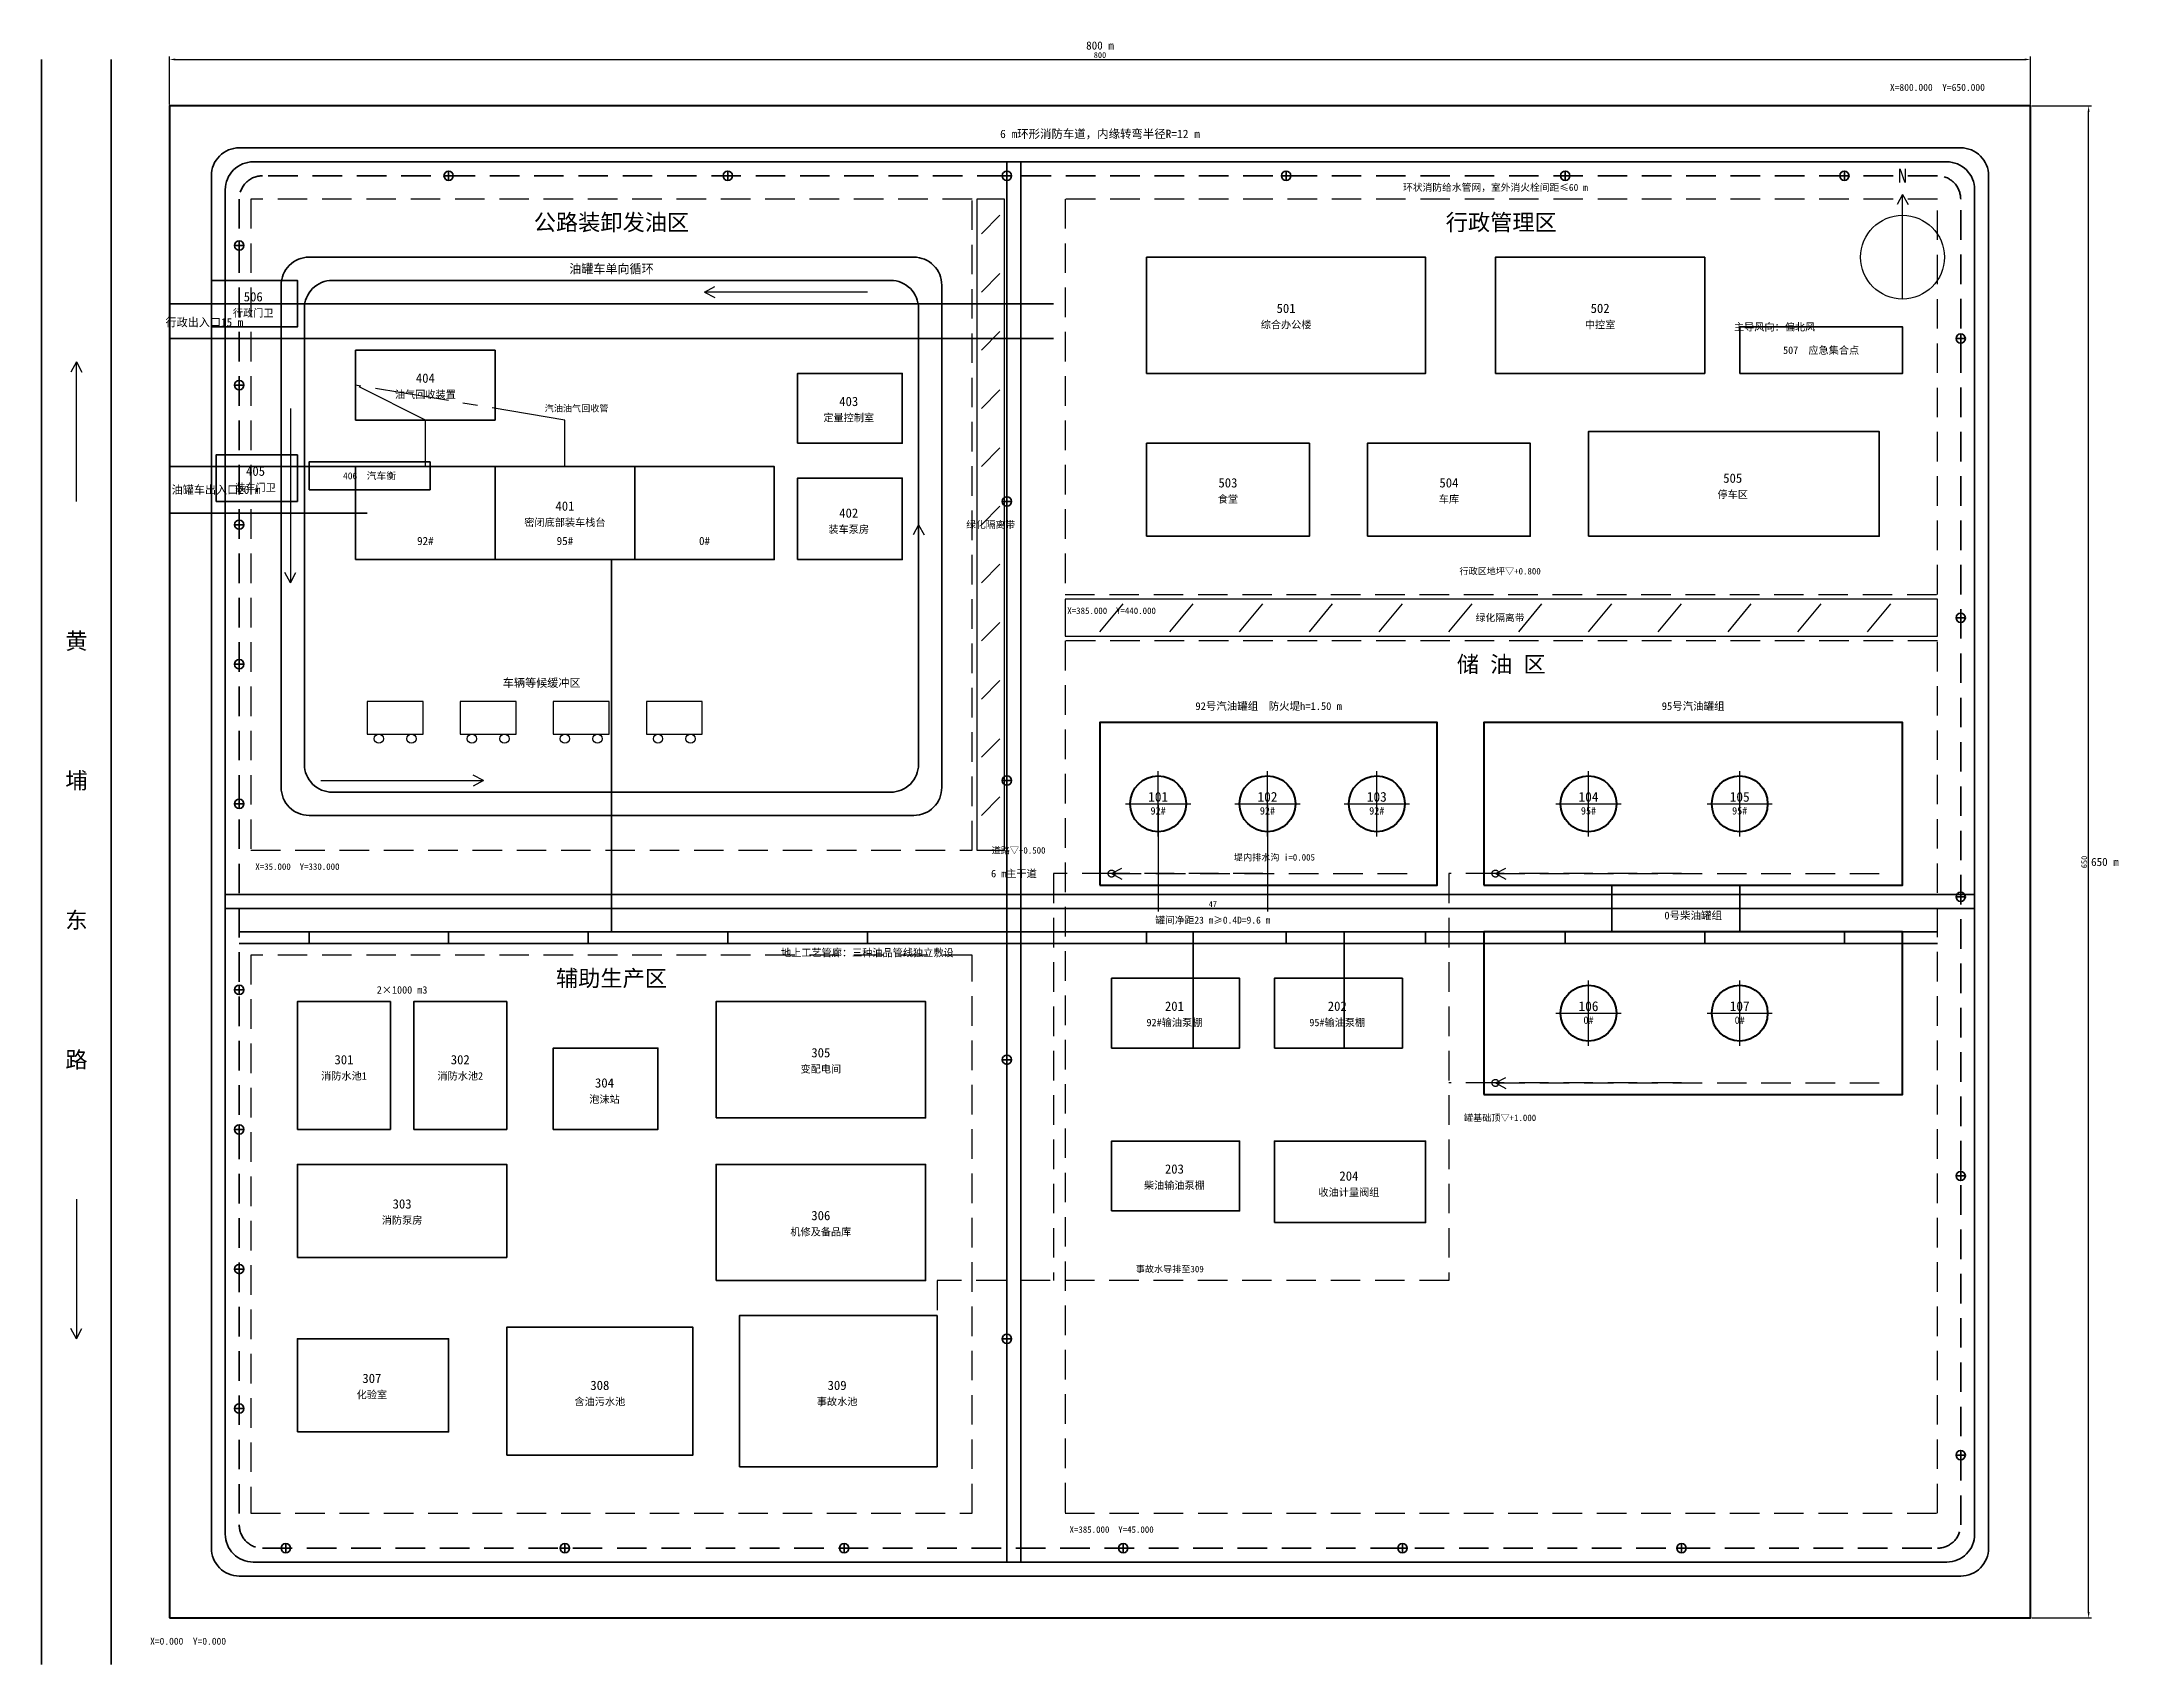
# Model space of a CAD drawing. Header units: millimetres. Extents: x -55 to 838, y -20 to 678.
import ezdxf
from ezdxf.enums import TextEntityAlignment as Align

# ---------------------------------------------------------------- set-up
doc = ezdxf.new("R2010")
doc.units = ezdxf.units.MM
doc.linetypes.add('CENTER', pattern=[50.8, 31.75, -6.35, 6.35, -6.35])
doc.linetypes.add('DASHED', pattern=[19.05, 12.7, -6.35])
for name, color, linetype, lineweight in [('01-用地红线', 7, 'Continuous', 70), ('02-围墙', 7, 'Continuous', 50), ('03-道路', 7, 'Continuous', 35), ('04-防火堤', 7, 'Continuous', 50), ('05-储罐', 7, 'Continuous', 50), ('06-建构筑物', 7, 'Continuous', 35), ('07-工艺管廊', 7, 'Continuous', 35), ('08-消防管网', 7, 'DASHED', 35), ('09-排水沟', 7, 'DASHED', 25), ('10-文字', 7, 'Continuous', 25), ('11-尺寸', 7, 'Continuous', 25), ('12-箭头', 7, 'Continuous', 25), ('13-中心线', 7, 'CENTER', 25), ('14-分区界线', 7, 'DASHED', 25), ('15-消防设施', 7, 'Continuous', 35), ('16-绿化', 7, 'Continuous', 25), ('17-车辆', 7, 'Continuous', 25), ('18-油气管', 7, 'CENTER', 25)]:
    doc.layers.add(name, color=color, linetype=linetype, lineweight=lineweight)
doc.styles.get("Standard").update_dxf_attribs({"font": ''})
doc.styles.get('Standard').set_extended_font_data('SimSun')
doc.dimstyles.new('ISO-25', dxfattribs={"dimtxt": 2.5, "dimasz": 2.5, "dimexe": 1.25, "dimexo": 0.625, "dimtad": 1, "dimtxsty": 'Standard', "dimcen": 2.5, "dimadec": 0, "dimazin": 0, "dimtfac": 1, "dimtmove": 0, "dimatfit": 3, "dimfxl": 1, "dimarcsym": 0})

# ---------------------------------------------------------------- blocks, each defined once
blk = doc.blocks.new('*D1')
at = {"layer": '11-尺寸', "color": 0, "lineweight": -2, "transparency": 16777216}
for p, q in [((0, 650.62), (0, 671.25)), ((2.5, 670), (797.5, 670)), ((800, 650.62), (800, 671.25))]:
    blk.add_line(p, q, dxfattribs=at)
at = {"layer": '11-尺寸', "color": 0, "transparency": 16777216}
for points in [[(2.5, 670.42), (2.5, 669.58), (0, 670)], [(797.5, 670.42), (797.5, 669.58), (800, 670)]]:
    blk.add_solid(points, dxfattribs=at)
at = {"layer": 'Defpoints', "color": 0, "transparency": 16777216}
for p in [(800, 670), (0, 650), (800, 650)]:
    blk.add_point(p, dxfattribs=at)
at = {"layer": '11-尺寸', "color": 0, "transparency": 16777216, "insert": (400, 671.88), "char_height": 2.5, "attachment_point": 5}
blk.add_mtext('800', dxfattribs=at)
blk = doc.blocks.new('*D2')
at = {"layer": '11-尺寸', "color": 0, "lineweight": -2, "transparency": 16777216}
for p, q in [((800.62, 650), (826.25, 650)), ((825, 2.5), (825, 647.5)), ((800.62, 0), (826.25, 0))]:
    blk.add_line(p, q, dxfattribs=at)
at = {"layer": '11-尺寸', "color": 0, "transparency": 16777216}
for points in [[(824.58, 647.5), (825.42, 647.5), (825, 650)], [(824.58, 2.5), (825.42, 2.5), (825, 0)]]:
    blk.add_solid(points, dxfattribs=at)
at = {"layer": 'Defpoints', "color": 0, "transparency": 16777216}
for p in [(800, 650), (825, 650), (800, 0)]:
    blk.add_point(p, dxfattribs=at)
at = {"layer": '11-尺寸', "color": 0, "transparency": 16777216, "insert": (823.12, 325), "char_height": 2.5, "attachment_point": 5, "rotation": 90}
blk.add_mtext('650', dxfattribs=at)
blk = doc.blocks.new('*D3')
at = {"layer": '11-尺寸', "color": 0, "lineweight": -2, "transparency": 16777216}
for p, q in [((425, 349.38), (425, 303.75)), ((472, 349.38), (472, 303.75)), ((427.5, 305), (469.5, 305))]:
    blk.add_line(p, q, dxfattribs=at)
at = {"layer": '11-尺寸', "color": 0, "transparency": 16777216}
for points in [[(427.5, 305.42), (427.5, 304.58), (425, 305)], [(469.5, 305.42), (469.5, 304.58), (472, 305)]]:
    blk.add_solid(points, dxfattribs=at)
at = {"layer": 'Defpoints', "color": 0, "transparency": 16777216}
for p in [(425, 350), (472, 350), (472, 305)]:
    blk.add_point(p, dxfattribs=at)
at = {"layer": '11-尺寸', "color": 0, "transparency": 16777216, "insert": (448.5, 306.88), "char_height": 2.5, "attachment_point": 5}
blk.add_mtext('47', dxfattribs=at)

msp = doc.modelspace()

# ---------------------------------------------------------------- linework, layer by layer
at = {"layer": '01-用地红线'}
msp.add_lwpolyline([(0, 0), (800, 0), (800, 650), (0, 650)], close=True, dxfattribs=at)
at = {"layer": '02-围墙'}
for p, q in [((800, 650), (0, 650)), ((0, 650), (0, 565)), ((800, 0), (800, 650)), ((0, 550), (0, 495)), ((0, 475), (0, 0)), ((0, 0), (800, 0))]:
    msp.add_line(p, q, dxfattribs=at)
at = {"layer": '03-道路'}
for p, q in [((-55, -20), (-55, 670)), ((-25, -20), (-25, 670)), ((360, 24), (360, 626)), ((366, 24), (366, 626)), ((0, 565), (380, 565)), ((0, 550), (380, 550)), ((0, 495), (85, 495)), ((0, 475), (85, 475)), ((24, 311), (776, 311)), ((24, 305), (776, 305))]:
    msp.add_line(p, q, dxfattribs=at)
for points in [[(18, 30, 0.4142136), (30, 18), (770, 18, 0.4142136), (782, 30), (782, 620, 0.4142136), (770, 632), (30, 632, 0.4142136), (18, 620)], [(24, 36, 0.4142136), (36, 24), (764, 24, 0.4142136), (776, 36), (776, 614, 0.4142136), (764, 626), (36, 626, 0.4142136), (24, 614)], [(48, 357, 0.4142136), (60, 345), (320, 345, 0.4142136), (332, 357), (332, 573, 0.4142136), (320, 585), (60, 585, 0.4142136), (48, 573)], [(58, 367, 0.4142136), (70, 355), (310, 355, 0.4142136), (322, 367), (322, 563, 0.4142136), (310, 575), (70, 575, 0.4142136), (58, 563)]]:
    msp.add_lwpolyline(points, format="xyb", close=True, dxfattribs=at)
at = {"layer": '04-防火堤'}
for points in [[(400, 315), (545, 315), (545, 385), (400, 385)], [(565, 315), (745, 315), (745, 385), (565, 385)], [(565, 225), (745, 225), (745, 295), (565, 295)]]:
    msp.add_lwpolyline(points, close=True, dxfattribs=at)
at = {"layer": '05-储罐'}
for centre in [(425, 350), (472, 350), (519, 350), (610, 350), (675, 350), (610, 260), (675, 260)]:
    msp.add_circle(centre, 12, dxfattribs=at)
at = {"layer": '06-建构筑物'}
for p, q in [((140, 455), (140, 495)), ((200, 455), (200, 495))]:
    msp.add_line(p, q, dxfattribs=at)
for points in [[(420, 535), (540, 535), (540, 585), (420, 585)], [(570, 535), (660, 535), (660, 585), (570, 585)], [(18, 555), (55, 555), (55, 575), (18, 575)], [(675, 535), (745, 535), (745, 555), (675, 555)], [(80, 515), (140, 515), (140, 545), (80, 545)], [(270, 505), (315, 505), (315, 535), (270, 535)], [(610, 465), (735, 465), (735, 510), (610, 510)], [(20, 480), (55, 480), (55, 500), (20, 500)], [(420, 465), (490, 465), (490, 505), (420, 505)], [(515, 465), (585, 465), (585, 505), (515, 505)], [(60, 485), (112, 485), (112, 497), (60, 497)], [(80, 455), (260, 455), (260, 495), (80, 495)], [(270, 455), (315, 455), (315, 490), (270, 490)], [(405, 245), (460, 245), (460, 275), (405, 275)], [(475, 245), (530, 245), (530, 275), (475, 275)], [(55, 210), (95, 210), (95, 265), (55, 265)], [(105, 210), (145, 210), (145, 265), (105, 265)], [(235, 215), (325, 215), (325, 265), (235, 265)], [(165, 210), (210, 210), (210, 245), (165, 245)], [(405, 175), (460, 175), (460, 205), (405, 205)], [(475, 170), (540, 170), (540, 205), (475, 205)], [(55, 155), (145, 155), (145, 195), (55, 195)], [(235, 145), (325, 145), (325, 195), (235, 195)], [(145, 70), (225, 70), (225, 125), (145, 125)], [(245, 65), (330, 65), (330, 130), (245, 130)], [(55, 80), (120, 80), (120, 120), (55, 120)]]:
    msp.add_lwpolyline(points, close=True, dxfattribs=at)
at = {"layer": '07-工艺管廊'}
for p, q in [((190, 295), (190, 455)), ((620, 295), (620, 315)), ((675, 295), (675, 315)), ((30, 295), (760, 295)), ((60, 290), (60, 295)), ((120, 290), (120, 295)), ((180, 290), (180, 295)), ((240, 290), (240, 295)), ((300, 290), (300, 295)), ((420, 290), (420, 295)), ((440, 295), (440, 245)), ((480, 290), (480, 295)), ((505, 295), (505, 245)), ((540, 290), (540, 295)), ((600, 290), (600, 295)), ((660, 290), (660, 295)), ((720, 290), (720, 295)), ((30, 290), (760, 290))]:
    msp.add_line(p, q, dxfattribs=at)
at = {"layer": '08-消防管网'}
for p, q in [((360, 40), (360, 610)), ((40, 305), (760, 305))]:
    msp.add_line(p, q, dxfattribs=at)
msp.add_lwpolyline([(30, 40, 0.4142136), (40, 30), (760, 30, 0.4142136), (770, 40), (770, 610, 0.4142136), (760, 620), (40, 620, 0.4142136), (30, 610)], format="xyb", close=True, dxfattribs=at)
at = {"layer": '09-排水沟'}
for p, q in [((405, 320), (409.408, 322.36)), ((570, 320), (574.408, 322.36)), ((405, 320), (380, 320)), ((380, 320), (380, 145)), ((405, 320), (535, 320)), ((470, 320), (405, 320)), ((405, 320), (409.408, 317.64)), ((570, 320), (550, 320)), ((550, 320), (550, 145)), ((570, 320), (735, 320)), ((650, 320), (570, 320)), ((570, 320), (574.408, 317.64)), ((570, 230), (574.408, 232.36)), ((570, 230), (550, 230)), ((570, 230), (735, 230)), ((650, 230), (570, 230)), ((570, 230), (574.408, 227.64)), ((550, 145), (330, 145)), ((330, 145), (330, 95))]:
    msp.add_line(p, q, dxfattribs=at)
for centre in [(405, 320), (570, 320), (570, 230)]:
    msp.add_circle(centre, 1.5, dxfattribs=at)
at = {"layer": '12-箭头'}
for p, q in [((745, 612), (742.64, 607.592)), ((745, 567), (745, 612)), ((745, 612), (747.36, 607.592)), ((230, 570), (234.408, 572.36)), ((300, 570), (230, 570)), ((230, 570), (234.408, 567.64)), ((-40, 540), (-42.36, 535.592)), ((-40, 480), (-40, 540)), ((-40, 540), (-37.64, 535.592)), ((52, 520), (52, 445)), ((322, 470), (319.64, 465.592)), ((322, 400), (322, 470)), ((322, 470), (324.36, 465.592)), ((52, 445), (49.64, 449.408)), ((52, 445), (54.36, 449.408)), ((65, 360), (135, 360)), ((135, 360), (130.592, 362.36)), ((135, 360), (130.592, 357.64)), ((-40, 180), (-40, 120)), ((-40, 120), (-42.36, 124.408)), ((-40, 120), (-37.64, 124.408))]:
    msp.add_line(p, q, dxfattribs=at)
msp.add_circle((745, 585), 18, dxfattribs=at)
at = {"layer": '13-中心线'}
for p, q in [((425, 336), (425, 364)), ((472, 336), (472, 364)), ((519, 336), (519, 364)), ((610, 336), (610, 364)), ((675, 336), (675, 364)), ((411, 350), (439, 350)), ((458, 350), (486, 350)), ((505, 350), (533, 350)), ((596, 350), (624, 350)), ((661, 350), (689, 350)), ((610, 246), (610, 274)), ((675, 246), (675, 274)), ((596, 260), (624, 260)), ((661, 260), (689, 260))]:
    msp.add_line(p, q, dxfattribs=at)
at = {"layer": '14-分区界线'}
for points in [[(35, 330), (345, 330), (345, 610), (35, 610)], [(385, 440), (760, 440), (760, 610), (385, 610)], [(385, 45), (760, 45), (760, 420), (385, 420)], [(35, 45), (345, 45), (345, 285), (35, 285)]]:
    msp.add_lwpolyline(points, close=True, dxfattribs=at)
at = {"layer": '15-消防设施'}
for p, q in [((118, 620), (122, 620)), ((120, 618), (120, 622)), ((238, 620), (242, 620)), ((240, 618), (240, 622)), ((358, 620), (362, 620)), ((360, 618), (360, 622)), ((478, 620), (482, 620)), ((480, 618), (480, 622)), ((598, 620), (602, 620)), ((600, 618), (600, 622)), ((718, 620), (722, 620)), ((720, 618), (720, 622)), ((28, 590), (32, 590)), ((30, 588), (30, 592)), ((768, 550), (772, 550)), ((770, 548), (770, 552)), ((28, 530), (32, 530)), ((30, 528), (30, 532)), ((358, 480), (362, 480)), ((360, 478), (360, 482)), ((28, 470), (32, 470)), ((30, 468), (30, 472)), ((768, 430), (772, 430)), ((770, 428), (770, 432)), ((30, 408), (30, 412)), ((28, 410), (32, 410)), ((358, 360), (362, 360)), ((360, 358), (360, 362)), ((28, 350), (32, 350)), ((30, 348), (30, 352)), ((768, 310), (772, 310)), ((770, 308), (770, 312)), ((28, 270), (32, 270)), ((30, 268), (30, 272)), ((360, 238), (360, 242)), ((358, 240), (362, 240)), ((28, 210), (32, 210)), ((30, 208), (30, 212)), ((768, 190), (772, 190)), ((770, 188), (770, 192)), ((30, 148), (30, 152)), ((28, 150), (32, 150)), ((358, 120), (362, 120)), ((360, 118), (360, 122)), ((28, 90), (32, 90)), ((30, 88), (30, 92)), ((770, 68), (770, 72)), ((768, 70), (772, 70)), ((48, 30), (52, 30)), ((50, 28), (50, 32)), ((168, 30), (172, 30)), ((170, 28), (170, 32)), ((288, 30), (292, 30)), ((290, 28), (290, 32)), ((408, 30), (412, 30)), ((410, 28), (410, 32)), ((528, 30), (532, 30)), ((530, 28), (530, 32)), ((648, 30), (652, 30)), ((650, 28), (650, 32))]:
    msp.add_line(p, q, dxfattribs=at)
for centre in [(120, 620), (240, 620), (360, 620), (480, 620), (600, 620), (720, 620), (30, 590), (770, 550), (30, 530), (360, 480), (30, 470), (770, 430), (30, 410), (360, 360), (30, 350), (770, 310), (30, 270), (360, 240), (30, 210), (770, 190), (30, 150), (360, 120), (30, 90), (770, 70), (50, 30), (170, 30), (290, 30), (410, 30), (530, 30), (650, 30)]:
    msp.add_circle(centre, 2, dxfattribs=at)
at = {"layer": '16-绿化'}
for p, q in [((349, 595), (357, 603)), ((349, 570), (357, 578)), ((349, 545), (357, 553)), ((349, 520), (357, 528)), ((349, 495), (357, 503)), ((349, 470), (357, 478)), ((349, 445), (357, 453)), ((400, 424), (410, 436)), ((430, 424), (440, 436)), ((460, 424), (470, 436)), ((490, 424), (500, 436)), ((520, 424), (530, 436)), ((550, 424), (560, 436)), ((580, 424), (590, 436)), ((610, 424), (620, 436)), ((640, 424), (650, 436)), ((670, 424), (680, 436)), ((700, 424), (710, 436)), ((730, 424), (740, 436)), ((349, 420), (357, 428)), ((349, 395), (357, 403)), ((349, 370), (357, 378)), ((349, 345), (357, 353))]:
    msp.add_line(p, q, dxfattribs=at)
for points in [[(347, 330), (359, 330), (359, 610), (347, 610)], [(385, 422), (760, 422), (760, 438), (385, 438)]]:
    msp.add_lwpolyline(points, close=True, dxfattribs=at)
at = {"layer": '17-车辆'}
for points in [[(85, 380), (109, 380), (109, 394), (85, 394)], [(125, 380), (149, 380), (149, 394), (125, 394)], [(165, 380), (189, 380), (189, 394), (165, 394)], [(205, 380), (229, 380), (229, 394), (205, 394)]]:
    msp.add_lwpolyline(points, close=True, dxfattribs=at)
for centre in [(90, 378), (104, 378), (130, 378), (144, 378), (170, 378), (184, 378), (210, 378), (224, 378)]:
    msp.add_circle(centre, 2, dxfattribs=at)
at = {"layer": '18-油气管'}
for p, q in [((110, 515), (80, 530)), ((170, 515), (80, 530)), ((110, 495), (110, 515)), ((170, 495), (170, 515))]:
    msp.add_line(p, q, dxfattribs=at)

# ---------------------------------------------------------------- texts
at = {"layer": '10-文字'}
for s, height, p in [('800 m', 3.5, (400, 676)), ('X=800.000  Y=650.000', 3, (760, 658)), ('6 m环形消防车道，内缘转弯半径R=12 m', 3.6, (400, 638)), ('环状消防给水管网，室外消火栓间距≤60 m', 3, (570, 615)), ('N', 6, (745, 620)), ('公路装卸发油区', 7, (190, 600)), ('行政管理区', 7, (572.5, 600)), ('油罐车单向循环', 3.8, (190, 580)), ('行政门卫', 3.2, (36, 561)), ('506', 4, (36, 568)), ('501', 4, (480, 563)), ('502', 4, (615, 563)), ('行政出入口15 m', 3.5, (15, 557)), ('综合办公楼', 3.2, (480, 556)), ('中控室', 3.2, (615, 556)), ('主导风向：偏北风', 3.2, (690, 555)), ('507  应急集合点', 3.2, (710, 545)), ('油气回收装置', 3.2, (110, 526)), ('404', 4, (110, 533)), ('汽油油气回收管', 2.8, (175, 520)), ('定量控制室', 3.2, (292, 516)), ('403', 4, (292, 523)), ('405', 4, (37, 493)), ('406  汽车衡', 3, (86, 491)), ('505', 4, (672, 490)), ('油罐车出入口20 m', 3.5, (20, 485)), ('装车门卫', 3.2, (37, 486)), ('食堂', 3.2, (455, 481)), ('503', 4, (455, 488)), ('车库', 3.2, (550, 481)), ('504', 4, (550, 488)), ('停车区', 3.2, (672, 483)), ('401', 4, (170, 478)), ('402', 4, (292, 475)), ('92#', 3.5, (110, 463)), ('密闭底部装车栈台', 3.2, (170, 471)), ('95#', 3.5, (170, 463)), ('0#', 3.5, (230, 463)), ('装车泵房', 3.2, (292, 468)), ('绿化隔离带', 3, (353, 470)), ('行政区地坪▽+0.800', 2.8, (572, 450)), ('X=385.000  Y=440.000', 2.8, (405, 433)), ('绿化隔离带', 3, (572, 430)), ('黄', 7, (-40, 420)), ('储 油 区', 7, (572.5, 410)), ('车辆等候缓冲区', 3.5, (160, 402)), ('92号汽油罐组  防火堤h=1.50 m', 3.3, (472.5, 392)), ('95号汽油罐组', 3.3, (655, 392)), ('埔', 7, (-40, 360)), ('101', 4.2, (425, 353)), ('92#', 3.2, (425, 347)), ('102', 4.2, (472, 353)), ('92#', 3.2, (472, 347)), ('103', 4.2, (519, 353)), ('92#', 3.2, (519, 347)), ('104', 4.2, (610, 353)), ('95#', 3.2, (610, 347)), ('105', 4.2, (675, 353)), ('95#', 3.2, (675, 347)), ('道路▽+0.500', 2.8, (365, 330)), ('X=35.000  Y=330.000', 2.8, (55, 323)), ('6 m主干道', 3.2, (363, 320)), ('堤内排水沟 i=0.005', 2.8, (475, 327)), ('650 m', 3.5, (832, 325)), ('东', 7, (-40, 300)), ('0号柴油罐组', 3.3, (655, 302)), ('罐间净距23 m≥0.4D=9.6 m', 3, (448.5, 300)), ('地上工艺管廊：三种油品管线独立敷设', 3.2, (300, 286)), ('辅助生产区', 7, (190, 275)), ('2×1000 m3', 3.2, (100, 270)), ('201', 4, (432, 263)), ('202', 4, (502, 263)), ('106', 4.2, (610, 263)), ('107', 4.2, (675, 263)), ('92#输油泵棚', 3.2, (432, 256)), ('95#输油泵棚', 3.2, (502, 256)), ('0#', 3.2, (610, 257)), ('0#', 3.2, (675, 257)), ('路', 7, (-40, 240)), ('301', 4, (75, 240)), ('302', 4, (125, 240)), ('305', 4, (280, 243)), ('消防水池1', 3.2, (75, 233)), ('消防水池2', 3.2, (125, 233)), ('变配电间', 3.2, (280, 236)), ('泡沫站', 3.2, (187, 223)), ('304', 4, (187, 230)), ('罐基础顶▽+1.000', 2.8, (572, 215)), ('柴油输油泵棚', 3.2, (432, 186)), ('203', 4, (432, 193)), ('204', 4, (507, 190)), ('303', 4, (100, 178)), ('收油计量阀组', 3.2, (507, 183)), ('消防泵房', 3.2, (100, 171)), ('306', 4, (280, 173)), ('机修及备品库', 3.2, (280, 166)), ('事故水导排至309', 2.8, (430, 150)), ('307', 4, (87, 103)), ('308', 4, (185, 100)), ('309', 4, (287, 100)), ('化验室', 3.2, (87, 96)), ('含油污水池', 3.2, (185, 93)), ('事故水池', 3.2, (287, 93)), ('X=385.000  Y=45.000', 2.8, (405, 38)), ('X=0.000  Y=0.000', 3, (8, -10))]:
    msp.add_text(s, height=height, dxfattribs=at).set_placement(p, align=Align.MIDDLE_CENTER)

# ---------------------------------------------------------------- dimensions: what is measured, and where the dimension line sits
at = {"layer": '11-尺寸'}
for p1, p2, distance, picture, middle in [((0, 650), (800, 650), 20, '*D1', (400, 671.875)), ((800, 0), (800, 650), -25, '*D2', (823.125, 325)), ((425, 350), (472, 350), -45, '*D3', (448.5, 306.875))]:
    dim = msp.add_aligned_dim(p1=p1, p2=p2, distance=distance, dimstyle='ISO-25', dxfattribs=at)
    dim.commit()
    dim.dimension.update_dxf_attribs({"geometry": picture, "text_midpoint": middle})

doc.saveas('drawing.dxf')
